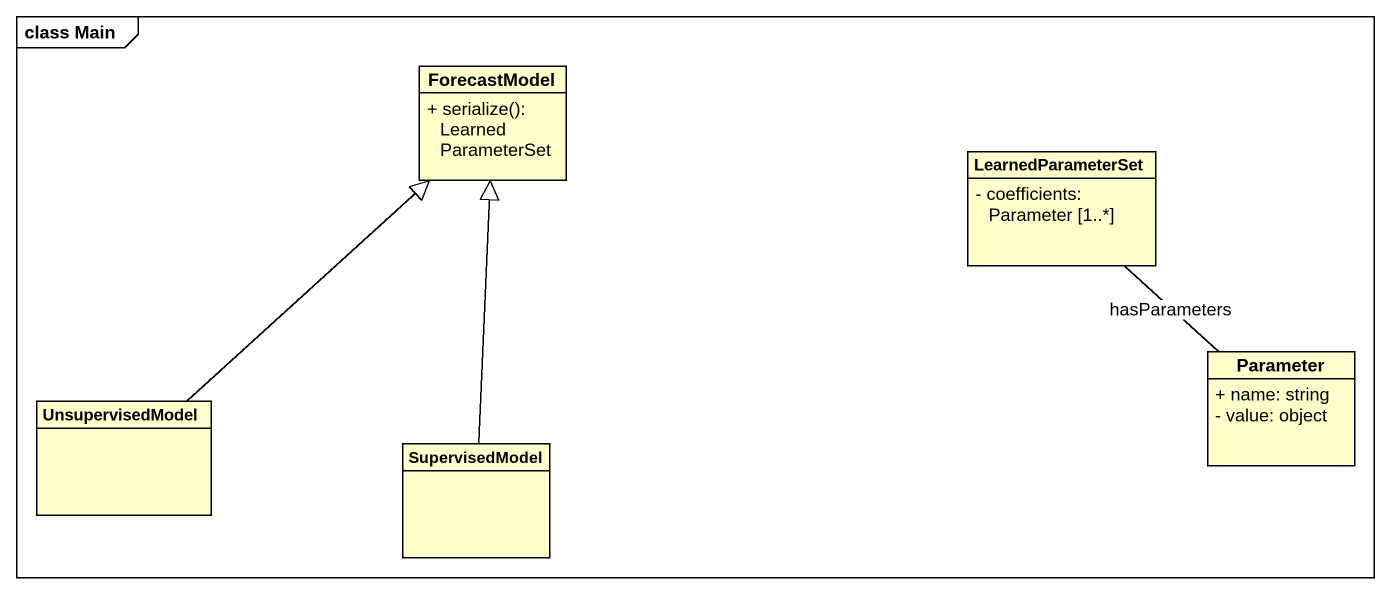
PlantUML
@startuml
mainframe class Main
hide circle
hide empty members
skinparam classAttributeIconSize 0
class ForecastModel {
  + serialize(): LearnedParameterSet
}
class LearnedParameterSet {
  - coefficients: Parameter [1..*]
}
class Parameter {
  + name: string
  - value: object
}
class UnsupervisedModel
class SupervisedModel
LearnedParameterSet -- Parameter : hasParameters
UnsupervisedModel -up-|> ForecastModel
SupervisedModel -up-|> ForecastModel
@enduml
